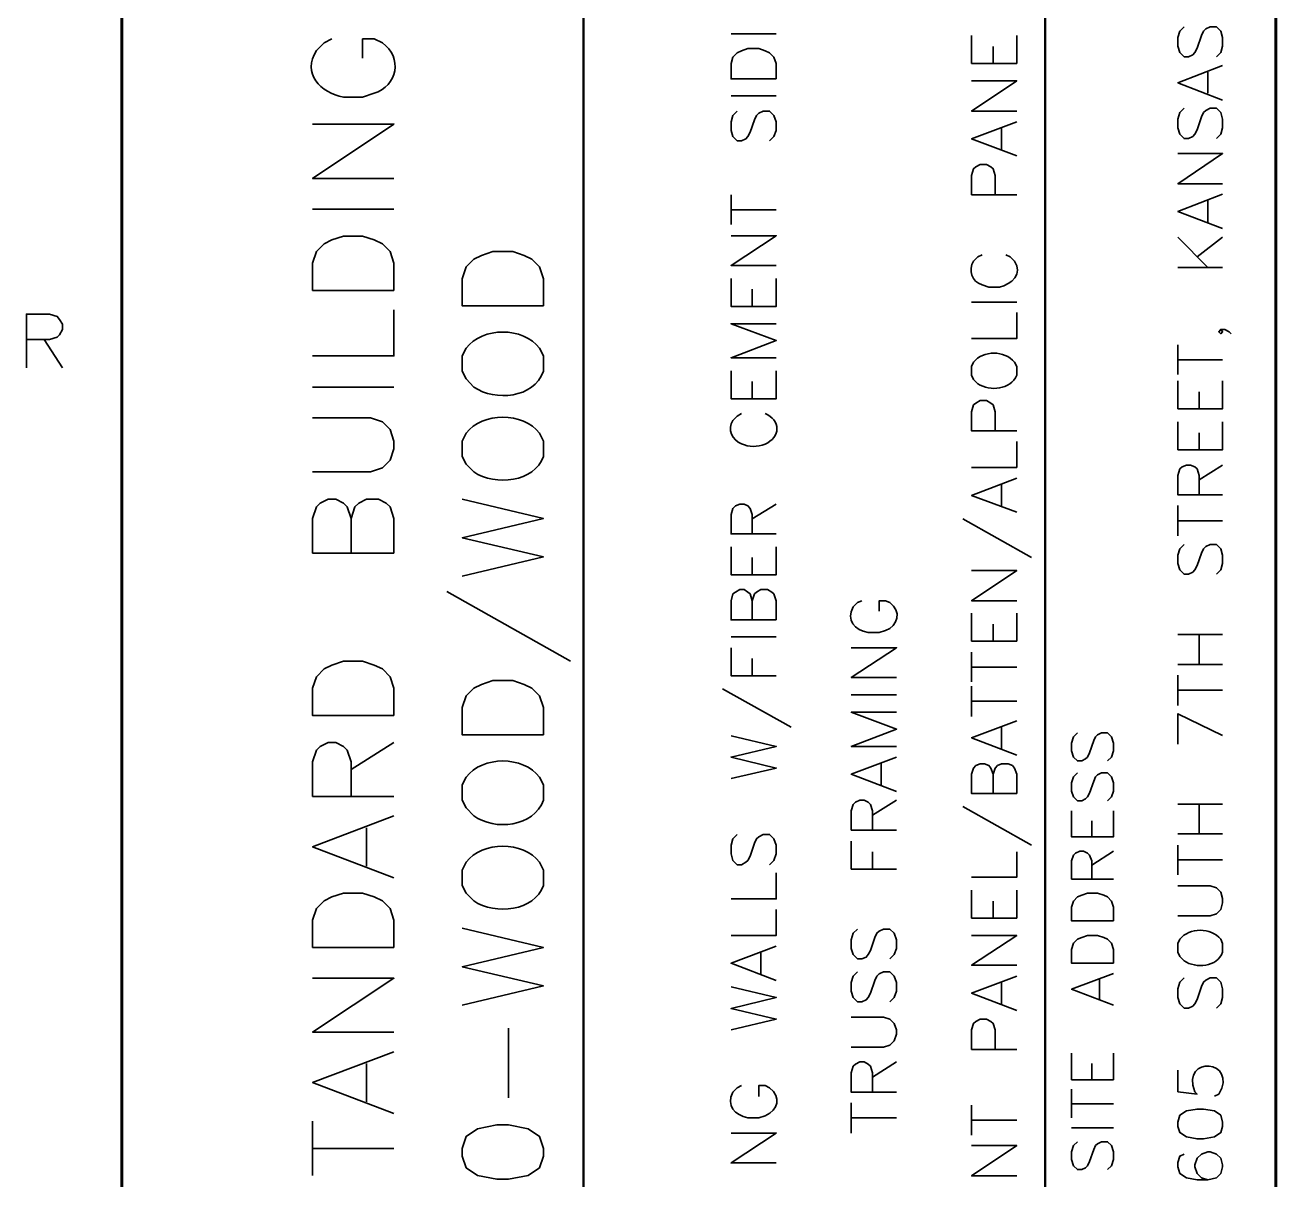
# Model space of a CAD drawing. Header units: inches. Extents: x 5 to 516, y -193 to 129.
# Drawn here: x 136.1 to 144.77, y 13.32 to 21.33 of the extents above; entities that cross this region are included whole.
import ezdxf

# ---------------------------------------------------------------- set-up
doc = ezdxf.new("R2010")
doc.units = ezdxf.units.IN
doc.header["$MEASUREMENT"] = 0
doc.layers.add('PDF_Geometry', color=7, linetype='Continuous')

msp = doc.modelspace()

# ---------------------------------------------------------------- linework, layer by layer
at = {"layer": 'PDF_Geometry', "lineweight": 60}
for points in [[(144.7703083, 5.7343364), (144.7703083, 95.731007), (9.7736341, 95.731007), (9.7736341, 5.7343364)], [(136.7703077, 95.731007), (136.7703077, 5.7343364)]]:
    msp.add_lwpolyline(points, dxfattribs=at)
at = {"layer": 'PDF_Geometry', "lineweight": 50}
for points in [[(139.9703074, 31.234335), (139.9703074, 9.7343333)], [(136.7703077, 26.5576684), (143.170308, 26.5576684), (143.170308, 9.7343333)]]:
    msp.add_lwpolyline(points, dxfattribs=at)
at = {"layer": 'PDF_Geometry', "lineweight": 35}
for points in [[(140.9936407, 21.2676679), (141.3069741, 21.2676679)], [(142.9736408, 21.2543345), (142.9736408, 21.0610012), (142.6603075, 21.0610012), (142.6603075, 21.2543345)], [(144.1336412, 21.3143344), (144.1036412, 21.2843344), (144.0903079, 21.241001), (144.0903079, 21.181001), (144.1036412, 21.1376677), (144.1336412, 21.1076677), (144.1636412, 21.1076677), (144.1936412, 21.121001), (144.2069745, 21.1376677), (144.2236412, 21.1676677), (144.2536412, 21.2543344), (144.2669746, 21.2843344), (144.2836412, 21.301001), (144.3136412, 21.3143344), (144.3569746, 21.3143344), (144.3869746, 21.2843344), (144.4003079, 21.241001), (144.4003079, 21.181001), (144.3869746, 21.1376677), (144.3569746, 21.1076677)], [(138.2269745, 21.231001), (138.1736412, 21.2043344), (138.1203078, 21.151001)], [(138.5769745, 21.2043344), (138.5203079, 21.231001), (138.4403079, 21.231001), (138.4403079, 21.0976677)], [(142.8103082, 21.0610012), (142.8103082, 21.1776678)], [(144.4003081, 20.8076679), (144.090308, 20.9276679), (144.4003081, 21.047668)], [(144.2969747, 20.8543344), (144.2969747, 21.0010011)], [(142.9736408, 20.731001), (142.6603075, 20.731001), (142.9736408, 20.941001), (142.6603075, 20.941001)], [(138.3069745, 20.8276677), (138.4403079, 20.8276677), (138.5203079, 20.8543343)], [(140.9936407, 20.8376667), (141.3069741, 20.8376667)], [(141.036974, 20.731001), (141.006974, 20.701001), (140.9936407, 20.6576677), (140.9936407, 20.5976677), (141.006974, 20.5543343), (141.036974, 20.5243343), (141.066974, 20.5243343), (141.096974, 20.5376676), (141.1103073, 20.5543343), (141.126974, 20.5843343), (141.156974, 20.671001), (141.1703073, 20.701001), (141.186974, 20.7176677), (141.216974, 20.731001), (141.2603073, 20.731001), (141.2903073, 20.701001), (141.306974, 20.6576677), (141.306974, 20.5976677), (141.2903073, 20.5543343), (141.2603073, 20.5243343)], [(144.1336412, 20.7510002), (144.1036412, 20.7210002), (144.0903079, 20.6743335), (144.0903079, 20.6143335), (144.1036412, 20.5710002), (144.1336412, 20.5410002), (144.1636412, 20.5410002), (144.1936412, 20.5543335), (144.2069745, 20.5710002), (144.2236412, 20.6010002), (144.2536412, 20.6910002), (144.2669746, 20.7210002), (144.2836412, 20.7343335), (144.3136412, 20.7510002), (144.3569746, 20.7510002), (144.3869746, 20.7210002), (144.4003079, 20.6743335), (144.4003079, 20.6143335), (144.3869746, 20.5710002), (144.3569746, 20.5410002)], [(138.656974, 20.2643346), (138.0936406, 20.2643346), (138.656974, 20.6410013), (138.0936406, 20.6410013)], [(142.9736408, 20.421), (142.6603075, 20.5376667), (142.9736408, 20.6576667)], [(142.8669743, 20.464335), (142.8669743, 20.614335)], [(144.4003081, 20.2276678), (144.090308, 20.2276678), (144.4003081, 20.4376678), (144.090308, 20.4376678)], [(142.9736408, 20.1510008), (142.6603075, 20.1510008), (142.6603075, 20.2843342), (142.6736408, 20.3310008), (142.6903075, 20.3443342), (142.7203075, 20.3610008), (142.7636408, 20.3610008), (142.7936408, 20.3443342), (142.8103075, 20.3310008), (142.8236408, 20.2843342), (142.8236408, 20.1510008)], [(140.9936407, 19.9443341), (140.9936407, 20.1510007)], [(144.4003081, 19.9176668), (144.090308, 20.0343335), (144.4003081, 20.1543335)], [(138.0936407, 20.0510015), (138.656974, 20.0510015)], [(140.9936407, 20.0476683), (141.3069741, 20.0476683)], [(144.2969747, 19.9610017), (144.2969747, 20.1110018)], [(141.306974, 19.6610004), (140.9936407, 19.6610004), (141.306974, 19.8676671), (140.9936407, 19.8676671)], [(144.0903079, 19.8576675), (144.2969746, 19.6476675)], [(144.2236409, 19.7210013), (144.4003076, 19.857668)], [(142.7336413, 19.7343341), (142.7036413, 19.7210008), (142.6736413, 19.6910008)], [(142.9569746, 19.6910008), (142.9269746, 19.7210008), (142.8969746, 19.7343341)], [(144.0903079, 19.6476676), (144.400308, 19.6476676)], [(141.306974, 19.5710017), (141.306974, 19.3776684), (140.9936407, 19.3776684), (140.9936407, 19.5710017)], [(142.7336413, 19.5276674), (142.7803079, 19.5110008), (142.8536413, 19.5110008)], [(141.1403074, 19.3776684), (141.1403074, 19.4976684)], [(138.0936407, 19.0343354), (138.656974, 19.0343354), (138.656974, 19.3543354)], [(142.6603075, 19.4076671), (142.9736409, 19.4076671)], [(142.6603075, 19.1543339), (142.9736409, 19.1543339), (142.9736409, 19.3343339)], [(136.1103073, 18.9510021), (136.1103073, 19.3243354), (136.2703073, 19.3243354), (136.3236407, 19.3076688), (136.3403074, 19.2876688), (136.3603074, 19.2543354), (136.3603074, 19.2176688), (136.3403074, 19.1810021), (136.3236407, 19.1643354), (136.2703073, 19.1476688), (136.1103073, 19.1476688)], [(141.306974, 19.0210009), (140.9936407, 19.0210009), (141.306974, 19.1410009), (140.9936407, 19.2576676), (141.306974, 19.2576676)], [(144.3869744, 19.2176681), (144.4003078, 19.2010014), (144.3869744, 19.1876681), (144.3736411, 19.2010014), (144.3869744, 19.2176681), (144.4169744, 19.2176681), (144.4469744, 19.2010014), (144.4603078, 19.1876681)], [(136.2336407, 19.1476675), (136.3603074, 18.9510009)], [(139.1569743, 19.0876663), (139.1303076, 19.034333), (139.1303076, 18.9276663), (139.1569743, 18.874333), (139.2103076, 18.8176663)], [(139.693641, 18.9276663), (139.693641, 19.034333), (139.6669743, 19.0876663)], [(144.0903079, 18.9043339), (144.0903079, 19.1110006)], [(142.6736409, 18.9910007), (142.6603075, 18.9610007), (142.6603075, 18.9010007), (142.6736409, 18.8710007), (142.7036409, 18.8410007)], [(142.9736409, 18.9010007), (142.9736409, 18.9610007), (142.9569742, 18.9910007)], [(144.0903079, 19.0076664), (144.400308, 19.0076664)], [(141.306974, 18.9310006), (141.306974, 18.7376672), (140.9936407, 18.7376672), (140.9936407, 18.9310006)], [(138.0936407, 18.8176674), (138.656974, 18.8176674)], [(141.1403074, 18.7376672), (141.1403074, 18.8576672)], [(144.4003081, 18.861), (144.4003081, 18.6676667), (144.090308, 18.6676667), (144.090308, 18.861)], [(144.2369746, 18.6676667), (144.2369746, 18.7843334)], [(142.9736408, 18.5143345), (142.6603075, 18.5143345), (142.6603075, 18.6476678), (142.6736408, 18.6943345), (142.6903075, 18.7076678), (142.7203075, 18.7243345), (142.7636408, 18.7243345), (142.7936408, 18.7076678), (142.8103075, 18.6943345), (142.8236408, 18.6476678), (142.8236408, 18.5143345)], [(138.0936407, 18.2310008), (138.4936407, 18.2310008), (138.576974, 18.2576675), (138.6303074, 18.3110008), (138.656974, 18.3910008), (138.656974, 18.4443341), (138.6303074, 18.5243342), (138.576974, 18.5776675), (138.4936407, 18.6043342), (138.0936407, 18.6043342)], [(141.0669745, 18.6343347), (141.0369745, 18.617668), (141.0069745, 18.587668)], [(144.4003081, 18.577668), (144.4003081, 18.3843347), (144.090308, 18.3843347), (144.090308, 18.577668)], [(139.1569743, 18.4976665), (139.1303076, 18.4443332), (139.1303076, 18.3376665), (139.1569743, 18.2843332), (139.2103076, 18.2309998)], [(139.693641, 18.3376665), (139.693641, 18.4443332), (139.6669743, 18.4976665)], [(144.2369746, 18.3843347), (144.2369746, 18.5010014)], [(142.6603075, 18.2609996), (142.9736409, 18.2609996), (142.9736409, 18.4409996)], [(144.4003081, 18.0710005), (144.090308, 18.0710005), (144.090308, 18.2043339), (144.1036414, 18.2510005), (144.120308, 18.2643339), (144.150308, 18.2776672), (144.1769747, 18.2776672), (144.2069747, 18.2643339), (144.2236414, 18.2510005), (144.2369747, 18.2043339), (144.2369747, 18.0710005)], [(144.2369746, 18.174333), (144.4003079, 18.2776664)], [(142.9736408, 17.951002), (142.6603075, 18.0676687), (142.9736408, 18.1876687)], [(142.8669743, 17.9943336), (142.8669743, 18.1443336)], [(138.656974, 17.6676666), (138.0936406, 17.6676666), (138.0936406, 17.9076666), (138.1203073, 17.9876666), (138.146974, 18.0143333), (138.2003073, 18.041), (138.2536406, 18.041), (138.306974, 18.0143333), (138.3336406, 17.9876666), (138.3603073, 17.9076666), (138.3603073, 17.6676666)], [(138.3603075, 17.907667), (138.3869742, 17.987667), (138.4136409, 18.0143337), (138.4669742, 18.0410004), (138.5503075, 18.0410004), (138.6036409, 18.0143337), (138.6303075, 17.987667), (138.6569742, 17.907667), (138.6569742, 17.667667)], [(139.1303076, 17.5076663), (139.693641, 17.6409997), (139.1303076, 17.774333), (139.693641, 17.9076664), (139.1303076, 18.0409997)], [(141.306974, 17.8010013), (140.9936407, 17.8010013), (140.9936407, 17.9343346), (141.006974, 17.977668), (141.0236407, 17.9943347), (141.0536407, 18.007668), (141.0836407, 18.007668), (141.1103074, 17.9943347), (141.126974, 17.977668), (141.1403074, 17.9343346), (141.1403074, 17.8010013)], [(141.1403074, 17.9043338), (141.306974, 18.0076672)], [(144.0903079, 17.7876685), (144.0903079, 17.9976685)], [(142.6003083, 17.9043338), (143.076975, 17.6376671)], [(144.0903079, 17.891001), (144.400308, 17.891001)], [(141.306974, 17.711001), (141.306974, 17.5176676), (140.9936407, 17.5176676), (140.9936407, 17.711001)], [(144.1336412, 17.7276676), (144.1036412, 17.6976676), (144.0903079, 17.6543342), (144.0903079, 17.5943342), (144.1036412, 17.5510009), (144.1336412, 17.5210009), (144.1636412, 17.5210009), (144.1936412, 17.5343342), (144.2069745, 17.5510009), (144.2236412, 17.5810009), (144.2536412, 17.6676676), (144.2669746, 17.6976676), (144.2836412, 17.7143342), (144.3136412, 17.7276676), (144.3569746, 17.7276676), (144.3869746, 17.6976676), (144.4003079, 17.6543342), (144.4003079, 17.5943342), (144.3869746, 17.5510009), (144.3569746, 17.5210009)], [(141.1403074, 17.5176676), (141.1403074, 17.6376676)], [(142.9736408, 17.3376664), (142.6603075, 17.3376664), (142.9736408, 17.5476665), (142.6603075, 17.5476665)], [(139.023641, 17.4010006), (139.8803078, 16.9176672)], [(141.306974, 17.2043351), (140.9936407, 17.2043351), (140.9936407, 17.3376685), (141.006974, 17.3843351), (141.0236407, 17.3976685), (141.0536407, 17.4143351), (141.0836407, 17.4143351), (141.1103074, 17.3976685), (141.126974, 17.3843351), (141.1403074, 17.3376685), (141.1403074, 17.2043351)], [(141.1403074, 17.3376664), (141.156974, 17.3843331), (141.1703074, 17.3976664), (141.2003074, 17.4143331), (141.246974, 17.4143331), (141.276974, 17.3976664), (141.2903074, 17.3843331), (141.306974, 17.3376664), (141.306974, 17.2043331)], [(141.9003079, 17.3376664), (141.8703079, 17.3243331), (141.8403079, 17.2943331)], [(142.0936412, 17.3243331), (142.0636412, 17.3376664), (142.0203079, 17.3376664), (142.0203079, 17.2643331)], [(142.9736408, 17.251001), (142.9736408, 17.0576676), (142.6603075, 17.0576676), (142.6603075, 17.251001)], [(142.8103082, 17.0576676), (142.8103082, 17.1743343)], [(140.9936407, 17.0876664), (141.3069741, 17.0876664)], [(141.9436412, 17.1176664), (142.0203079, 17.1176664), (142.0636412, 17.1309998)], [(144.0903079, 17.1043341), (144.400308, 17.1043341)], [(144.2369746, 16.8943342), (144.2369746, 17.1043342)], [(141.306974, 16.8176672), (140.9936407, 16.8176672), (140.9936407, 17.0110006)], [(142.1403074, 16.8043344), (141.8269741, 16.8043344), (142.1403074, 17.0110011), (141.8269741, 17.0110011)], [(141.1403074, 16.8176672), (141.1403074, 16.9376672)], [(142.6603075, 16.7743339), (142.6603075, 16.9810006)], [(142.6603075, 16.8776673), (142.9736409, 16.8776673)], [(144.0903079, 16.8943342), (144.400308, 16.8943342)], [(144.0903079, 16.6110005), (144.0903079, 16.8210005)], [(142.6603075, 16.5343344), (142.6603075, 16.7443344)], [(140.9336415, 16.7276675), (141.4103082, 16.4610008)], [(141.8269741, 16.6843342), (142.1403075, 16.6843342)], [(144.0903079, 16.717667), (144.400308, 16.717667)], [(142.1403074, 16.3276676), (141.8269741, 16.3276676), (142.1403074, 16.4476676), (141.8269741, 16.5643343), (142.1403074, 16.5643343)], [(142.6603075, 16.6410009), (142.9736409, 16.6410009)], [(142.9736408, 16.2676675), (142.6603075, 16.3876675), (142.9736408, 16.5043342)], [(144.4003081, 16.4043337), (144.090308, 16.5543337), (144.090308, 16.3443337)], [(140.9936407, 16.104334), (141.3069741, 16.1776674), (140.9936407, 16.254334), (141.3069741, 16.3276674), (140.9936407, 16.4010007)], [(142.8669743, 16.3110008), (142.8669743, 16.4610008)], [(143.3936416, 16.4210005), (143.3669749, 16.3943339), (143.3536416, 16.3510005), (143.3536416, 16.2976672), (143.3669749, 16.2543339), (143.3936416, 16.2276672), (143.4236416, 16.2276672), (143.4503083, 16.2410005), (143.4636416, 16.2543339), (143.4769749, 16.2843339), (143.5069749, 16.3676672), (143.5203083, 16.3943339), (143.5336416, 16.4076672), (143.5603083, 16.4210005), (143.6036416, 16.4210005), (143.6303083, 16.3943339), (143.6436416, 16.3510005), (143.6436416, 16.2976672), (143.6303083, 16.2543339), (143.6036416, 16.2276672)], [(138.656974, 15.9810006), (138.0936406, 15.9810006), (138.0936406, 16.2210006), (138.1203073, 16.3010006), (138.146974, 16.3276673), (138.2003073, 16.354334), (138.2536406, 16.354334), (138.306974, 16.3276673), (138.3336406, 16.3010006), (138.3603073, 16.2210006), (138.3603073, 15.9810006)], [(138.3603075, 16.1676673), (138.6569742, 16.354334)], [(142.1403074, 16.0143343), (141.8269741, 16.1343343), (142.1403074, 16.2543343)], [(142.0336409, 16.0610008), (142.0336409, 16.2076674)], [(142.9736408, 16.0010007), (142.6603075, 16.0010007), (142.6603075, 16.134334), (142.6736408, 16.1776673), (142.6903075, 16.194334), (142.7203075, 16.2076673), (142.7503075, 16.2076673), (142.7803075, 16.194334), (142.7936408, 16.1776673), (142.8103075, 16.134334), (142.8103075, 16.0010007)], [(142.8103082, 16.1343337), (142.8236415, 16.177667), (142.8403082, 16.1943337), (142.8669749, 16.207667), (142.9136416, 16.207667), (142.9436416, 16.1943337), (142.9569749, 16.177667), (142.9736416, 16.1343337), (142.9736416, 16.0010003)], [(143.3936416, 16.1443341), (143.3669749, 16.1176674), (143.3536416, 16.0743341), (143.3536416, 16.0176674), (143.3669749, 15.9776674), (143.3936416, 15.9510007), (143.4236416, 15.9510007), (143.4503083, 15.9643341), (143.4636416, 15.9776674), (143.4769749, 16.0043341), (143.5069749, 16.0876674), (143.5203083, 16.1176674), (143.5336416, 16.1310008), (143.5603083, 16.1443341), (143.6036416, 16.1443341), (143.6303083, 16.1176674), (143.6436416, 16.0743341), (143.6436416, 16.0176674), (143.6303083, 15.9776674), (143.6036416, 15.9510007)], [(139.1569743, 16.1143342), (139.1303076, 16.0610009), (139.1303076, 15.9543342), (139.1569743, 15.9010008), (139.2103076, 15.8476675)], [(139.693641, 15.9543342), (139.693641, 16.0610009), (139.6669743, 16.1143342)], [(142.1403074, 15.7476674), (141.8269741, 15.7476674), (141.8269741, 15.8810008), (141.8403074, 15.9243341), (141.8569741, 15.9410008), (141.8869741, 15.9543341), (141.9169741, 15.9543341), (141.9436408, 15.9410008), (141.9603074, 15.9243341), (141.9736408, 15.8810008), (141.9736408, 15.7476674)], [(141.9736408, 15.8510008), (142.1403074, 15.9543341)], [(142.6003083, 15.9110009), (143.076975, 15.6443342)], [(143.6436416, 15.881001), (143.6436416, 15.701001), (143.3536416, 15.701001), (143.3536416, 15.881001)], [(144.0903079, 15.9276669), (144.400308, 15.9276669)], [(144.2369746, 15.721001), (144.2369746, 15.9276677)], [(138.656974, 15.4176673), (138.0936406, 15.6310006), (138.656974, 15.8476673)], [(143.4936409, 15.701001), (143.4936409, 15.811001)], [(138.4669741, 15.4976674), (138.4669741, 15.7643341)], [(141.036974, 15.717667), (141.006974, 15.687667), (140.9936407, 15.6443336), (140.9936407, 15.5843336), (141.006974, 15.5376669), (141.036974, 15.5076669), (141.066974, 15.5076669), (141.096974, 15.5243336), (141.1103073, 15.5376669), (141.126974, 15.5676669), (141.156974, 15.657667), (141.1703073, 15.687667), (141.186974, 15.7010003), (141.216974, 15.717667), (141.2603073, 15.717667), (141.2903073, 15.687667), (141.306974, 15.6443336), (141.306974, 15.5843336), (141.2903073, 15.5376669), (141.2603073, 15.5076669)], [(144.0903079, 15.721001), (144.400308, 15.721001)], [(142.1403074, 15.4776674), (141.8269741, 15.4776674), (141.8269741, 15.6710007)], [(144.0903079, 15.4376673), (144.0903079, 15.644334)], [(139.1569743, 15.5243336), (139.1303076, 15.4710002), (139.1303076, 15.3643336), (139.1569743, 15.3110002), (139.2103076, 15.2576669)], [(139.693641, 15.3643336), (139.693641, 15.4710002), (139.6669743, 15.5243336)], [(141.9736408, 15.4776674), (141.9736408, 15.5976674)], [(142.6603075, 15.4210005), (142.9736409, 15.4210005), (142.9736409, 15.5976671)], [(143.6436416, 15.4076668), (143.3536416, 15.4076668), (143.3536416, 15.5343335), (143.3669749, 15.5743335), (143.3803083, 15.5876668), (143.4103083, 15.6010002), (143.4369749, 15.6010002), (143.4636416, 15.5876668), (143.4769749, 15.5743335), (143.4936416, 15.5343335), (143.4936416, 15.4076668)], [(143.4936409, 15.5043338), (143.6436409, 15.6010005)], [(144.0903079, 15.5410007), (144.400308, 15.5410007)], [(140.9936407, 15.2710006), (141.3069741, 15.2710006), (141.3069741, 15.4510006)], [(144.0903079, 15.1543336), (144.3136413, 15.1543336), (144.3569746, 15.1676669), (144.3869746, 15.1976669), (144.400308, 15.2443336), (144.400308, 15.2743336), (144.3869746, 15.317667), (144.3569746, 15.347667), (144.3136413, 15.3610003), (144.0903079, 15.3610003)], [(142.9736408, 15.331001), (142.9736408, 15.1376676), (142.6603075, 15.1376676), (142.6603075, 15.331001)], [(140.9936407, 15.0176674), (141.3069741, 15.0176674), (141.3069741, 15.1976674)], [(142.8103082, 15.1376676), (142.8103082, 15.2543343)], [(139.1303076, 14.5343342), (139.693641, 14.6676675), (139.1303076, 14.8010009), (139.693641, 14.9343342), (139.1303076, 15.0676676)], [(141.8703074, 15.0610007), (141.8403074, 15.034334), (141.8269741, 14.9876673), (141.8269741, 14.9276673), (141.8403074, 14.884334), (141.8703074, 14.854334), (141.9003074, 14.854334), (141.9303074, 14.8676673), (141.9436407, 14.884334), (141.9603074, 14.914334), (141.9903074, 15.004334), (142.0036407, 15.034334), (142.0203074, 15.0476673), (142.0503074, 15.0610007), (142.0936407, 15.0610007), (142.1236407, 15.034334), (142.1403074, 14.9876673), (142.1403074, 14.9276673), (142.1236407, 14.884334), (142.0936407, 14.854334)], [(142.9736408, 14.8110007), (142.6603075, 14.8110007), (142.9736408, 15.0176673), (142.6603075, 15.0176673)], [(141.306974, 14.7043341), (140.9936407, 14.8243341), (141.306974, 14.9443341)], [(144.1036413, 14.9910004), (144.0903079, 14.9610004), (144.0903079, 14.9010004), (144.1036413, 14.8710004), (144.1336413, 14.8410004)], [(144.400308, 14.9010004), (144.400308, 14.9610004), (144.3869746, 14.9910004)], [(141.2003075, 14.7510006), (141.2003075, 14.8976672)], [(141.8703074, 14.7643342), (141.8403074, 14.7343342), (141.8269741, 14.6910009), (141.8269741, 14.6310008), (141.8403074, 14.5876675), (141.8703074, 14.5576675), (141.9003074, 14.5576675), (141.9303074, 14.5710008), (141.9436407, 14.5876675), (141.9603074, 14.6176675), (141.9903074, 14.7043342), (142.0036407, 14.7343342), (142.0203074, 14.7510009), (142.0503074, 14.7643342), (142.0936407, 14.7643342), (142.1236407, 14.7343342), (142.1403074, 14.6910009), (142.1403074, 14.6310008), (142.1236407, 14.5876675), (142.0936407, 14.5576675)], [(143.6436416, 14.5343342), (143.3536416, 14.6443342), (143.6436416, 14.7543342)], [(138.656974, 14.3476675), (138.0936406, 14.3476675), (138.656974, 14.7210009), (138.0936406, 14.7210009)], [(140.9936407, 14.3643335), (141.3069741, 14.4376668), (140.9936407, 14.5110002), (141.3069741, 14.5876668), (140.9936407, 14.6610002)], [(142.9736408, 14.4976673), (142.6603075, 14.6176673), (142.9736408, 14.734334)], [(142.8669743, 14.5410006), (142.8669743, 14.6910006)], [(143.5469746, 14.5743334), (143.5469746, 14.7143334)], [(144.1336412, 14.7243341), (144.1036412, 14.6943341), (144.0903079, 14.6476674), (144.0903079, 14.5876674), (144.1036412, 14.5443341), (144.1336412, 14.5143341), (144.1636412, 14.5143341), (144.1936412, 14.5276674), (144.2069745, 14.5443341), (144.2236412, 14.5743341), (144.2536412, 14.6643341), (144.2669746, 14.6943341), (144.2836412, 14.7076675), (144.3136412, 14.7243341), (144.3569746, 14.7243341), (144.3869746, 14.6943341), (144.4003079, 14.6476674), (144.4003079, 14.5876674), (144.3869746, 14.5443341), (144.3569746, 14.5143341)], [(141.8269741, 14.2443341), (142.0503075, 14.2443341), (142.0936408, 14.2576674), (142.1236408, 14.2876675), (142.1403075, 14.3343341), (142.1403075, 14.3643341), (142.1236408, 14.4076675), (142.0936408, 14.4376675), (142.0503075, 14.4510008), (141.8269741, 14.4510008)], [(142.9736408, 14.2276673), (142.6603075, 14.2276673), (142.6603075, 14.364334), (142.6736408, 14.4076673), (142.6903075, 14.4210006), (142.7203075, 14.4376673), (142.7636408, 14.4376673), (142.7936408, 14.4210006), (142.8103075, 14.4076673), (142.8236408, 14.364334), (142.8236408, 14.2276673)], [(139.4503073, 13.8910007), (139.4503073, 14.3743341)], [(138.656974, 13.7843341), (138.0936406, 13.9976675), (138.656974, 14.2110008)], [(142.1403074, 13.9310008), (141.8269741, 13.9310008), (141.8269741, 14.0643341), (141.8403074, 14.1110008), (141.8569741, 14.1243341), (141.8869741, 14.1410008), (141.9169741, 14.1410008), (141.9436408, 14.1243341), (141.9603074, 14.1110008), (141.9736408, 14.0643341), (141.9736408, 13.9310008)], [(141.9736408, 14.0343342), (142.1403074, 14.1410008)], [(143.6436416, 14.2010007), (143.6436416, 14.0176673), (143.3536416, 14.0176673), (143.3536416, 14.2010007)], [(138.4669741, 13.8643334), (138.4669741, 14.1310001)], [(143.4936409, 14.0176673), (143.4936409, 14.1310007)], [(144.0903079, 14.0843338), (144.0903079, 13.9343338), (144.2236413, 13.9176672), (144.2069746, 13.9343338)], [(141.0669745, 13.9776673), (141.0369745, 13.9610006), (141.0069745, 13.9310006)], [(141.2603078, 13.9610006), (141.2303078, 13.9776673), (141.1869745, 13.9776673), (141.1869745, 13.9010006)], [(143.3536415, 13.7543337), (143.3536415, 13.9510004)], [(144.3736413, 13.9176672), (144.3436413, 13.9043338)], [(141.8269741, 13.6476671), (141.8269741, 13.8576671)], [(142.6603075, 13.6343335), (142.6603075, 13.8410001)], [(143.3536415, 13.8510006), (143.6436415, 13.8510006)], [(138.0936407, 13.3543338), (138.0936407, 13.7310005)], [(141.1103078, 13.7543339), (141.1869745, 13.7543339), (141.2303078, 13.7676672)], [(141.8269741, 13.7543337), (142.1403075, 13.7543337)], [(142.6603075, 13.7376668), (142.9736409, 13.7376668)], [(141.306974, 13.4410003), (140.9936407, 13.4410003), (141.306974, 13.647667), (140.9936407, 13.647667)], [(143.3536415, 13.684334), (143.6436415, 13.684334)], [(138.0936407, 13.5410005), (138.656974, 13.5410005)], [(142.9736408, 13.3510006), (142.6603075, 13.3510006), (142.9736408, 13.5610006), (142.6603075, 13.5610006)], [(143.3936416, 13.587667), (143.3669749, 13.5610003), (143.3536416, 13.517667), (143.3536416, 13.4643336), (143.3669749, 13.4210003), (143.3936416, 13.3943336), (143.4236416, 13.3943336), (143.4503083, 13.407667), (143.4636416, 13.4210003), (143.4769749, 13.4510003), (143.5069749, 13.5343337), (143.5203083, 13.5610003), (143.5336416, 13.5743337), (143.5603083, 13.587667), (143.6036416, 13.587667), (143.6303083, 13.5610003), (143.6436416, 13.517667), (143.6436416, 13.4643336), (143.6303083, 13.4210003), (143.6036416, 13.3943336)], [(144.1336412, 13.5010005), (144.1036412, 13.4876671), (144.0903079, 13.4443338), (144.0903079, 13.4143338), (144.1036412, 13.3676671), (144.1503079, 13.3376671), (144.2236412, 13.3243338), (144.2969746, 13.3243338), (144.3569746, 13.3376671), (144.3869746, 13.3676671), (144.4003079, 13.4143338), (144.4003079, 13.4276671), (144.3869746, 13.4743338), (144.3569746, 13.5010005), (144.3136412, 13.5176671), (144.2969746, 13.5176671), (144.2536412, 13.5010005), (144.2236412, 13.4743338), (144.2069745, 13.4276671), (144.2069745, 13.4143338), (144.2236412, 13.3676671), (144.2536412, 13.3376671), (144.2969746, 13.3243338)]]:
    msp.add_lwpolyline(points, dxfattribs=at)
for points in [[(141.306974, 20.9543354), (140.9936407, 20.9543354), (140.9936407, 21.0610021), (141.006974, 21.1043354), (141.036974, 21.1343354), (141.066974, 21.1476688), (141.1103074, 21.1643354), (141.186974, 21.1643354), (141.2303074, 21.1476688), (141.2603074, 21.1343354), (141.2903074, 21.1043354), (141.306974, 21.0610021)], [(138.656974, 19.4876673), (138.0936406, 19.4876673), (138.0936406, 19.6776673), (138.1203073, 19.7576673), (138.1736406, 19.8110007), (138.226974, 19.8376673), (138.306974, 19.864334), (138.4403073, 19.864334), (138.5203073, 19.8376673), (138.576974, 19.8110007), (138.6303073, 19.7576673), (138.656974, 19.6776673)], [(139.693641, 19.3810016), (139.1303076, 19.3810016), (139.1303076, 19.5676682), (139.1569742, 19.6510016), (139.2103076, 19.7043349), (139.2636409, 19.7310016), (139.3436409, 19.7576683), (139.4803076, 19.7576683), (139.5603076, 19.7310016), (139.6136409, 19.7043349), (139.6669743, 19.6510016), (139.693641, 19.5676682)], [(138.656974, 16.5410008), (138.0936406, 16.5410008), (138.0936406, 16.7310008), (138.1203073, 16.8110008), (138.1736406, 16.8643341), (138.226974, 16.8910008), (138.306974, 16.9176675), (138.4403073, 16.9176675), (138.5203073, 16.8910008), (138.576974, 16.8643341), (138.6303073, 16.8110008), (138.656974, 16.7310008)], [(139.693641, 16.4076669), (139.1303076, 16.4076669), (139.1303076, 16.5976669), (139.1569742, 16.6776669), (139.2103076, 16.7310003), (139.2636409, 16.7576669), (139.3436409, 16.7843336), (139.4803076, 16.7843336), (139.5603076, 16.7576669), (139.6136409, 16.7310003), (139.6669743, 16.6776669), (139.693641, 16.5976669)], [(138.656974, 14.9343341), (138.0936406, 14.9343341), (138.0936406, 15.1243341), (138.1203073, 15.2043341), (138.1736406, 15.2576674), (138.226974, 15.2843341), (138.306974, 15.3110008), (138.4403073, 15.3110008), (138.5203073, 15.2843341), (138.576974, 15.2576674), (138.6303073, 15.2043341), (138.656974, 15.1243341)], [(143.6436416, 15.1176676), (143.3536416, 15.1176676), (143.3536416, 15.2143343), (143.3669749, 15.2543343), (143.3936416, 15.2843343), (143.4236416, 15.2976676), (143.4636416, 15.3110009), (143.5336416, 15.3110009), (143.5769749, 15.2976676), (143.6036416, 15.2843343), (143.6303083, 15.2543343), (143.6436416, 15.2143343)], [(143.6436416, 14.8243334), (143.3536416, 14.8243334), (143.3536416, 14.9210001), (143.3669749, 14.9643335), (143.3936416, 14.9910001), (143.4236416, 15.0043335), (143.4636416, 15.0176668), (143.5336416, 15.0176668), (143.5769749, 15.0043335), (143.6036416, 14.9910001), (143.6303083, 14.9643335), (143.6436416, 14.9210001)], [(144.0903079, 13.6943336), (144.1036413, 13.6510002), (144.1503079, 13.6210002), (144.2236413, 13.6076669), (144.2669746, 13.6076669), (144.3436413, 13.6210002), (144.3869746, 13.6510002), (144.400308, 13.6943336), (144.400308, 13.7243336), (144.3869746, 13.7710002), (144.3436413, 13.8010002), (144.2669746, 13.8143336), (144.2236413, 13.8143336), (144.1503079, 13.8010002), (144.1036413, 13.7710002), (144.0903079, 13.7243336)], [(139.1303076, 13.4876668), (139.1569743, 13.4076668), (139.2369743, 13.3543335), (139.3703076, 13.3276668), (139.4503076, 13.3276668), (139.5869743, 13.3543335), (139.6669743, 13.4076668), (139.693641, 13.4876668), (139.693641, 13.5410001), (139.6669743, 13.6243335), (139.5869743, 13.6776668), (139.4503076, 13.7043335), (139.3703076, 13.7043335), (139.2369743, 13.6776668), (139.1569743, 13.6243335), (139.1303076, 13.5410001)]]:
    msp.add_lwpolyline(points, close=True, dxfattribs=at)
msp.add_ellipse((141.1507845, 18.5284085), major_axis=(0.1608776, 0.003884), ratio=0.751091041, start_param=4.14639303, end_param=7.318907855, dxfattribs=at)
for points in [[(138.5203079, 20.8543343), (138.6799745, 20.9052232), (138.7201968, 21.1025566), (138.5769745, 21.2043344)], [(138.1203078, 21.151001), (138.0195856, 20.9915566), (138.1475301, 20.8571677), (138.3069745, 20.8276677)], [(142.6736413, 19.6910008), (142.6351968, 19.6300008), (142.6626413, 19.546723), (142.7336413, 19.5276674)], [(142.8536413, 19.5110008), (142.9389746, 19.5306674), (143.0190302, 19.6030563), (142.9569746, 19.6910008)], [(139.6669743, 19.0876663), (139.5515854, 19.2373885), (139.2723632, 19.2373885), (139.1569743, 19.0876663)], [(142.9569742, 18.9910007), (142.8889186, 19.0747229), (142.7419186, 19.0741118), (142.6736409, 18.9910007)], [(139.2103076, 18.8176663), (139.3608632, 18.7182218), (139.6241965, 18.7394996), (139.693641, 18.9276663)], [(142.7036409, 18.8410007), (142.7895853, 18.7860563), (142.9299742, 18.799334), (142.9736409, 18.9010007)], [(139.6669743, 18.4976665), (139.5515854, 18.6473888), (139.2723632, 18.6473888), (139.1569743, 18.4976665)], [(141.0069745, 18.587668), (140.9651411, 18.5255569), (141.0003078, 18.4498902), (141.0669745, 18.4243347)], [(139.2103076, 18.2309998), (139.3600299, 18.1287221), (139.6316965, 18.1599998), (139.693641, 18.3376665)], [(141.8403079, 17.2943331), (141.7913079, 17.2029442), (141.8498079, 17.1331664), (141.9436412, 17.1176664)], [(142.0636412, 17.1309998), (142.1538079, 17.1614998), (142.1755301, 17.2662775), (142.0936412, 17.3243331)], [(139.6669743, 16.1143342), (139.5515854, 16.2640564), (139.2723632, 16.2640564), (139.1569743, 16.1143342)], [(139.2103076, 15.8476675), (139.3546965, 15.7392231), (139.6271965, 15.7716675), (139.693641, 15.9543342)], [(139.6669743, 15.5243336), (139.5515854, 15.6740558), (139.2723632, 15.6740558), (139.1569743, 15.5243336)], [(139.2103076, 15.2576669), (139.3600299, 15.1553891), (139.6316965, 15.1866669), (139.693641, 15.3643336)], [(144.3869746, 14.9910004), (144.3186413, 15.0746671), (144.1719746, 15.0746671), (144.1036413, 14.9910004)], [(144.1336413, 14.8410004), (144.2165857, 14.7866671), (144.3627524, 14.7976115), (144.400308, 14.9010004)], [(144.2069746, 13.9343338), (144.1096968, 14.1946116), (144.5155858, 14.1525005), (144.3736413, 13.9176672)], [(141.2303078, 13.7676672), (141.3217523, 13.8073895), (141.3435856, 13.8961117), (141.2603078, 13.9610006)], [(141.0069745, 13.9310006), (140.9557522, 13.836945), (141.0207522, 13.7723339), (141.1103078, 13.7543339)]]:
    msp.add_open_spline(points, degree=3, dxfattribs=at)

doc.saveas('drawing.dxf')
